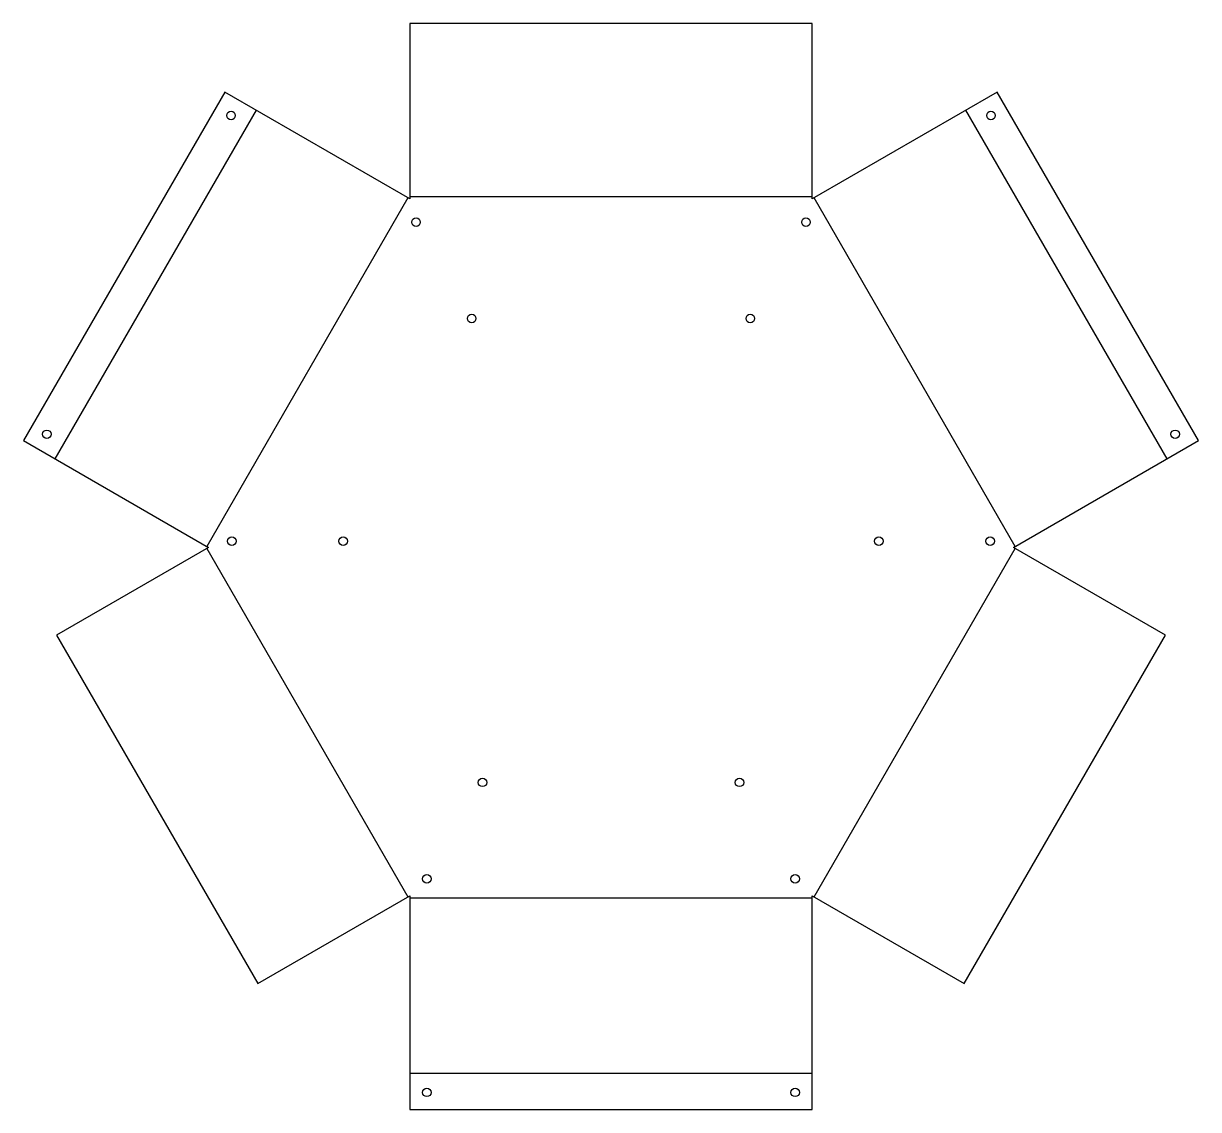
# Model space of a CAD drawing. Extents: x -343 to 343, y -328 to 306.
import ezdxf

# ---------------------------------------------------------------- set-up
doc = ezdxf.new("R2010")
doc.units = 0
doc.layers.add('Unfold_Sketch', color=7, linetype='CONTINUOUS')
doc.layers.add('Unfold_Sketch_bends', color=7, linetype='CONTINUOUS')

msp = doc.modelspace()

# ---------------------------------------------------------------- linework, layer by layer
at = {"layer": 'Unfold_Sketch'}
for p, q in [((117.5, 305.872), (-117.5, 305.872)), ((-117.5, 305.872), (-117.5, 203.516)), ((117.5, 203.516), (117.5, 305.872)), ((-225.504, 265.872), (-343.004, 62.3562)), ((-117.5, 203.516), (-225.504, 265.872)), ((225.504, 265.872), (117.5, 203.516)), ((343.004, 62.3562), (225.504, 265.872)), ((-343.004, 62.3562), (-235, 0)), ((235, 0), (343.004, 62.3562)), ((-235, 0), (-323.643, -51.1781)), ((323.643, -51.1781), (235, 0)), ((-323.643, -51.1781), (-206.143, -254.694)), ((206.143, -254.694), (323.643, -51.1781)), ((-206.143, -254.694), (-117.5, -203.516)), ((-117.5, -203.516), (-117.5, -328.228)), ((117.5, -328.228), (117.5, -203.516)), ((117.5, -203.516), (206.143, -254.694)), ((-117.5, -328.228), (117.5, -328.228))]:
    msp.add_line(p, q, dxfattribs=at)
for centre in [(-221.844, 252.212), (221.844, 252.212), (-113.84, 189.856), (113.84, 189.856), (-81.3397, 133.564), (81.3397, 133.564), (-329.344, 66.0164), (329.344, 66.0164), (-221.34, 3.66025), (-156.34, 3.66025), (156.34, 3.66025), (221.34, 3.66025), (-75, -137.224), (75, -137.224), (-107.5, -193.516), (107.5, -193.516), (-107.5, -318.228), (107.5, -318.228)]:
    msp.add_circle(centre, 2.5, dxfattribs=at)
at = {"layer": 'Unfold_Sketch_bends'}
for p, q in [((-207.163, 255.283), (-324.663, 51.7671)), ((324.663, 51.7671), (207.163, 255.283)), ((-118.52, 204.105), (-236.02, 0.589049)), ((117.5, 204.694), (-117.5, 204.694)), ((236.02, 0.589049), (118.52, 204.105)), ((-236.02, -0.589049), (-118.52, -204.105)), ((118.52, -204.105), (236.02, -0.589049)), ((-117.5, -204.694), (117.5, -204.694)), ((-117.5, -307.05), (117.5, -307.05))]:
    msp.add_line(p, q, dxfattribs=at)

doc.saveas('drawing.dxf')
